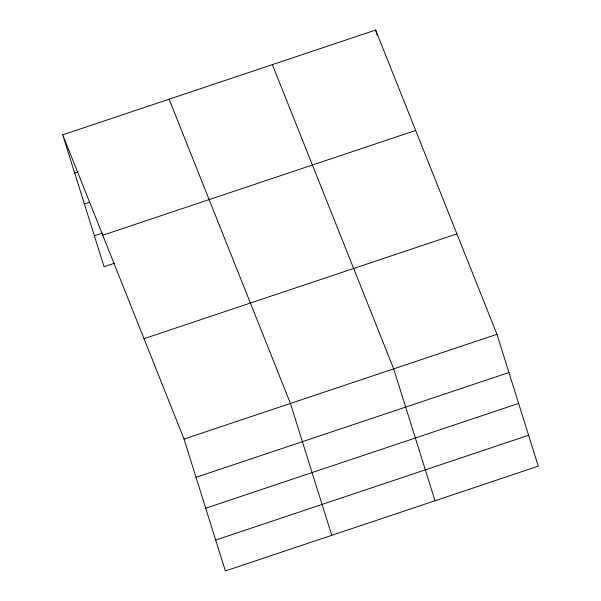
<?xml version="1.0" encoding="UTF-8"?>
<svg xmlns="http://www.w3.org/2000/svg" width="601" height="601" viewBox="0 0 601 601"><rect width="100%" height="100%" fill="white"/><g stroke="black" fill="none" stroke-linecap="round" stroke-linejoin="round"><path stroke-width="0.9" d="M62.722 134.827L375.625 30.05L496.952 334.291L538.278 466.173L225.375 570.95L184.049 439.076L62.722 134.827L104.048 266.709L114.686 263.14M74.697 173.05L78.243 171.863M84.38 203.957L89.707 202.176M94.365 235.802L102.343 233.128M102.756 235.231L415.659 130.447M144.007 338.671L456.918 233.894M184.049 439.076L496.952 334.291M196.024 477.299L508.934 372.515M205.715 508.206L518.618 403.421M215.691 540.044L528.595 435.267M272.366 64.63L393.693 368.871L435.019 500.746M169.106 99.203L290.433 403.451L331.76 535.326M375.625 30.05L377.293 35.384"/></g></svg>
